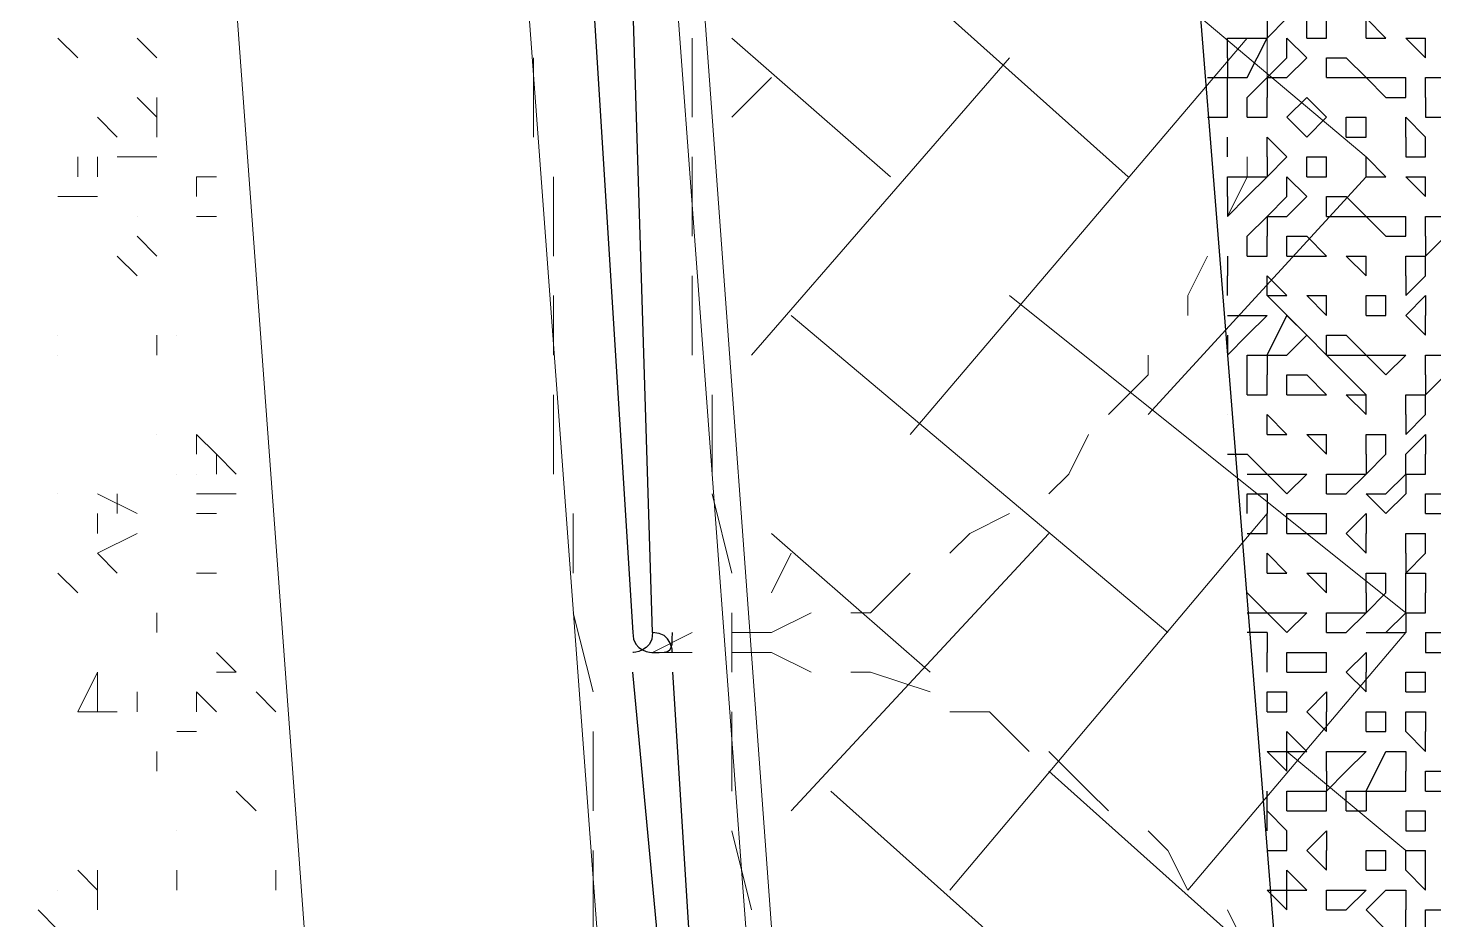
# Model space of a CAD drawing. Header units: millimetres. Extents: x 2928 to 3112, y 1220 to 1280.
# Drawn here: x 3001.7405 to 3001.9769, y 1263.8389 to 1263.9889 of the extents above; entities that cross this region are included whole.
import ezdxf

# ---------------------------------------------------------------- set-up
doc = ezdxf.new("R2010")
doc.units = ezdxf.units.MM

msp = doc.modelspace()

# ---------------------------------------------------------------- linework, layer by layer
at = {"color": 252, "linetype": 'Continuous', "lineweight": 5, "true_color": 0x989898}
msp.add_lwpolyline([(2999.44215, 1266.50398), (2999.75215, 1262.30392), (3000.85883, 1262.38726), (3001.96552, 1262.47059), (3001.65885, 1266.66398), (3000.54883, 1266.58398)], close=True, dxfattribs=at)
at = {"color": 7, "linetype": 'Continuous', "lineweight": 9, "true_color": 0x000007}
for points in [[(3000.54883, 1266.58065), (2999.44881, 1266.50065), (2999.75549, 1262.31059), (3000.85883, 1262.39392), (3001.96218, 1262.47392), (3001.65218, 1266.66065)], [(3000.55216, 1266.55398), (2999.47548, 1266.47398), (2999.77882, 1262.33726), (3000.8555, 1262.41726), (3001.93552, 1262.49726), (3001.62885, 1266.63398)], [(3000.5555, 1266.50732), (2999.52548, 1266.43065), (2999.82549, 1262.38726), (3000.85217, 1262.46392), (3001.88218, 1262.54059), (3001.58551, 1266.58065)]]:
    msp.add_lwpolyline(points, close=True, dxfattribs=at)
at = {"color": 9, "linetype": 'Continuous', "lineweight": 5, "true_color": 0xbababa}
for points in [[(3001.86218, 1264.02061), (3001.92552, 1263.96395), (3001.92552, 1263.96395)], [(3001.90218, 1264.02061), (3001.96552, 1263.96728), (3001.96552, 1263.96728)], [(3001.85885, 1263.98728), (3001.88552, 1263.96395), (3001.88552, 1263.96395)], [(3001.88885, 1263.92061), (3001.94552, 1263.98728), (3001.94552, 1263.98728)], [(3001.86218, 1263.93395), (3001.90552, 1263.98395), (3001.90552, 1263.98395)], [(3001.85885, 1263.97395), (3001.86552, 1263.98061), (3001.86552, 1263.98061)], [(3001.92885, 1263.92394), (3001.96552, 1263.96395), (3001.96552, 1263.96395)], [(3001.90552, 1263.94395), (3001.97218, 1263.89061), (3001.97218, 1263.89061)], [(3001.94885, 1263.94395), (3001.96552, 1263.92728), (3001.96552, 1263.92728)], [(3001.86885, 1263.94061), (3001.93218, 1263.88728), (3001.93218, 1263.88728)], [(3001.89552, 1263.84394), (3001.94885, 1263.90728), (3001.94885, 1263.90728)], [(3001.86552, 1263.90394), (3001.89218, 1263.88061), (3001.89218, 1263.88061)], [(3001.86885, 1263.85728), (3001.91218, 1263.90394), (3001.91218, 1263.90394)], [(3001.86552, 1263.89394), (3001.86885, 1263.90061), (3001.86885, 1263.90061)], [(3001.93552, 1263.84394), (3001.97218, 1263.88728), (3001.97218, 1263.88728)], [(3001.95218, 1263.86728), (3001.97218, 1263.85061), (3001.97218, 1263.85061)], [(3001.91218, 1263.86394), (3001.97552, 1263.80728), (3001.97552, 1263.80728)], [(3001.87552, 1263.86061), (3001.93885, 1263.80394), (3001.93885, 1263.80394)]]:
    msp.add_lwpolyline(points, dxfattribs=at)
at = {"color": 7, "linetype": 'Continuous', "lineweight": -2, "true_color": 0x000007}
for points in [[(3001.93552, 1264.01728), (3001.95552, 1263.76728), (3002.00552, 1263.76728), (3001.98885, 1264.02061)], [(3001.95885, 1263.98728), (3001.95885, 1263.98728)], [(3001.96552, 1263.98728), (3001.96552, 1263.98728)], [(3001.96885, 1263.98728), (3001.96885, 1263.98728)], [(3001.97218, 1263.98728), (3001.97218, 1263.98728)], [(3001.97552, 1263.98728), (3001.97552, 1263.98728)], [(3001.97552, 1263.98395), (3001.97552, 1263.98395)], [(3001.95218, 1263.98061), (3001.95218, 1263.98061)], [(3001.95885, 1263.98061), (3001.95885, 1263.98061)], [(3001.97218, 1263.98061), (3001.97218, 1263.98061)], [(3001.94885, 1263.97395), (3001.94885, 1263.97395)], [(3001.95218, 1263.97395), (3001.95218, 1263.97395)], [(3001.95885, 1263.97395), (3001.95885, 1263.97395)], [(3001.96552, 1263.97395), (3001.96552, 1263.97395)], [(3001.97218, 1263.97395), (3001.97218, 1263.97395)], [(3001.94218, 1263.97061), (3001.94218, 1263.97061)], [(3001.94218, 1263.97061), (3001.94218, 1263.97061)], [(3001.96552, 1263.97061), (3001.96552, 1263.97061)], [(3001.94218, 1263.96728), (3001.94218, 1263.96728)], [(3001.94218, 1263.96728), (3001.94218, 1263.96728)], [(3001.94885, 1263.96728), (3001.94885, 1263.96728)], [(3001.95218, 1263.96728), (3001.95218, 1263.96728)], [(3001.95885, 1263.96728), (3001.95885, 1263.96728)], [(3001.96552, 1263.96728), (3001.96552, 1263.96728)], [(3001.95885, 1263.96395), (3001.95885, 1263.96395)], [(3001.96552, 1263.96395), (3001.96552, 1263.96395)], [(3001.96885, 1263.96395), (3001.96885, 1263.96395)], [(3001.97218, 1263.96395), (3001.97218, 1263.96395)], [(3001.97552, 1263.96395), (3001.97552, 1263.96395)], [(3001.97552, 1263.96061), (3001.97552, 1263.96061)], [(3001.95218, 1263.95728), (3001.95218, 1263.95728)], [(3001.95885, 1263.95728), (3001.95885, 1263.95728)], [(3001.97218, 1263.95728), (3001.97218, 1263.95728)], [(3001.94885, 1263.95061), (3001.94885, 1263.95061)], [(3001.95885, 1263.95061), (3001.95885, 1263.95061)], [(3001.96218, 1263.95061), (3001.96218, 1263.95061)], [(3001.96552, 1263.95061), (3001.96552, 1263.95061)], [(3001.97218, 1263.95061), (3001.97218, 1263.95061)], [(3001.96552, 1263.94728), (3001.96552, 1263.94728)], [(3001.94885, 1263.94395), (3001.94885, 1263.94395)], [(3001.94885, 1263.94395), (3001.94885, 1263.94395)], [(3001.95218, 1263.94395), (3001.95218, 1263.94395)], [(3001.95552, 1263.94395), (3001.95552, 1263.94395)], [(3001.95885, 1263.94395), (3001.95885, 1263.94395)], [(3001.96552, 1263.94395), (3001.96552, 1263.94395)], [(3001.95218, 1263.94061), (3001.95218, 1263.94061)], [(3001.95885, 1263.94061), (3001.95885, 1263.94061)], [(3001.96552, 1263.94061), (3001.96552, 1263.94061)], [(3001.97218, 1263.94061), (3001.97218, 1263.94061)], [(3001.97552, 1263.94061), (3001.97552, 1263.94061)], [(3001.95218, 1263.93395), (3001.95218, 1263.93395)], [(3001.95885, 1263.93395), (3001.95885, 1263.93395)], [(3001.97218, 1263.93395), (3001.97218, 1263.93395)], [(3001.97218, 1263.93395), (3001.97218, 1263.93395)], [(3001.94885, 1263.92728), (3001.94885, 1263.92728)], [(3001.95885, 1263.92728), (3001.95885, 1263.92728)], [(3001.96218, 1263.92728), (3001.96218, 1263.92728)], [(3001.96552, 1263.92728), (3001.96552, 1263.92728)], [(3001.97218, 1263.92728), (3001.97218, 1263.92728)], [(3001.94218, 1263.92394), (3001.94218, 1263.92394)], [(3001.94218, 1263.92394), (3001.94218, 1263.92394)], [(3001.94885, 1263.92394), (3001.94885, 1263.92394)], [(3001.96552, 1263.92394), (3001.96552, 1263.92394)], [(3001.94885, 1263.92061), (3001.94885, 1263.92061)], [(3001.95218, 1263.92061), (3001.95218, 1263.92061)], [(3001.95552, 1263.92061), (3001.95552, 1263.92061)], [(3001.95885, 1263.92061), (3001.95885, 1263.92061)], [(3001.96552, 1263.92061), (3001.96552, 1263.92061)], [(3001.95885, 1263.91728), (3001.95885, 1263.91728)], [(3001.94552, 1263.91394), (3001.94552, 1263.91394)], [(3001.95218, 1263.91394), (3001.95218, 1263.91394)], [(3001.97552, 1263.91394), (3001.97552, 1263.91394)], [(3001.95218, 1263.91061), (3001.95218, 1263.91061)], [(3001.95885, 1263.91061), (3001.95885, 1263.91061)], [(3001.97218, 1263.91061), (3001.97218, 1263.91061)], [(3001.97552, 1263.90728), (3001.97552, 1263.90728)], [(3001.94885, 1263.90394), (3001.94885, 1263.90394)], [(3001.96218, 1263.90394), (3001.96218, 1263.90394)], [(3001.96552, 1263.90394), (3001.96552, 1263.90394)], [(3001.97218, 1263.90394), (3001.97218, 1263.90394)], [(3001.94885, 1263.90061), (3001.94885, 1263.90061)], [(3001.94885, 1263.89728), (3001.94885, 1263.89728)], [(3001.95218, 1263.89728), (3001.95218, 1263.89728)], [(3001.95552, 1263.89728), (3001.95552, 1263.89728)], [(3001.95885, 1263.89728), (3001.95885, 1263.89728)], [(3001.95885, 1263.89728), (3001.95885, 1263.89728)], [(3001.96552, 1263.89728), (3001.96552, 1263.89728)], [(3001.95218, 1263.89061), (3001.95218, 1263.89061)], [(3001.97552, 1263.89061), (3001.97552, 1263.89061)], [(3001.95218, 1263.88728), (3001.95218, 1263.88728)], [(3001.95885, 1263.88728), (3001.95885, 1263.88728)], [(3001.97218, 1263.88728), (3001.97218, 1263.88728)], [(3001.97552, 1263.88728), (3001.97552, 1263.88728)], [(3001.94885, 1263.88061), (3001.94885, 1263.88061)], [(3001.96218, 1263.88061), (3001.96218, 1263.88061)], [(3001.96552, 1263.88061), (3001.96552, 1263.88061)], [(3001.97218, 1263.88061), (3001.97218, 1263.88061)], [(3001.94885, 1263.87728), (3001.94885, 1263.87728)], [(3001.97218, 1263.87728), (3001.97218, 1263.87728)], [(3001.94885, 1263.87394), (3001.94885, 1263.87394)], [(3001.95552, 1263.87394), (3001.95552, 1263.87394)], [(3001.95885, 1263.87394), (3001.95885, 1263.87394)], [(3001.96552, 1263.87394), (3001.96552, 1263.87394)], [(3001.96552, 1263.87061), (3001.96552, 1263.87061)], [(3001.97552, 1263.86728), (3001.97552, 1263.86728)], [(3001.94885, 1263.86061), (3001.94885, 1263.86061)], [(3001.94885, 1263.86061), (3001.94885, 1263.86061)], [(3001.97552, 1263.86061), (3001.97552, 1263.86061)], [(3001.96552, 1263.85728), (3001.96552, 1263.85728)], [(3001.96552, 1263.85728), (3001.96552, 1263.85728)], [(3001.97218, 1263.85728), (3001.97218, 1263.85728)], [(3001.97218, 1263.85728), (3001.97218, 1263.85728)], [(3001.94885, 1263.85061), (3001.94885, 1263.85061)], [(3001.95552, 1263.85061), (3001.95552, 1263.85061)], [(3001.95885, 1263.85061), (3001.95885, 1263.85061)], [(3001.96552, 1263.85061), (3001.96552, 1263.85061)], [(3001.97552, 1263.85061), (3001.97552, 1263.85061)], [(3001.96552, 1263.84728), (3001.96552, 1263.84728)], [(3001.97552, 1263.84394), (3001.97552, 1263.84394)], [(3001.95885, 1263.84061), (3001.95885, 1263.84061)]]:
    msp.add_lwpolyline(points, close=True, dxfattribs=at)
for points in [[(3001.83552, 1263.99395), (3001.84218, 1263.88728), (3001.84218, 1263.88728)], [(3001.84552, 1263.88728), (3001.84218, 1263.99395), (3001.84218, 1263.99395)], [(3001.94885, 1263.99061), (3001.94885, 1263.98728), (3001.94885, 1263.98728)], [(3001.94885, 1263.98728), (3001.95218, 1263.99061), (3001.95218, 1263.99061)], [(3001.95552, 1263.98728), (3001.95552, 1263.99061), (3001.95552, 1263.99061)], [(3001.95885, 1263.98728), (3001.95885, 1263.99061), (3001.95885, 1263.99061)], [(3001.96552, 1263.99061), (3001.96885, 1263.98728), (3001.96885, 1263.98728)], [(3001.96552, 1263.98728), (3001.96552, 1263.99061), (3001.96552, 1263.99061)], [(3001.94218, 1263.98395), (3001.94218, 1263.98728), (3001.94218, 1263.98728)], [(3001.94218, 1263.98728), (3001.94552, 1263.98728), (3001.94552, 1263.98728)], [(3001.94552, 1263.98728), (3001.94885, 1263.98728), (3001.94885, 1263.98728)], [(3001.94552, 1263.98061), (3001.94885, 1263.98728), (3001.94885, 1263.98728)], [(3001.95218, 1263.98728), (3001.95552, 1263.98395), (3001.95552, 1263.98395)], [(3001.95218, 1263.98395), (3001.95218, 1263.98728), (3001.95218, 1263.98728)], [(3001.95552, 1263.98728), (3001.95885, 1263.98728), (3001.95885, 1263.98728)], [(3001.96552, 1263.98728), (3001.96885, 1263.98728), (3001.96885, 1263.98728)], [(3001.97218, 1263.98728), (3001.97552, 1263.98395), (3001.97552, 1263.98395)], [(3001.97218, 1263.98728), (3001.97552, 1263.98728), (3001.97552, 1263.98728)], [(3001.97552, 1263.98395), (3001.97552, 1263.98728), (3001.97552, 1263.98728)], [(3001.94218, 1263.98395), (3001.94218, 1263.98061), (3001.94218, 1263.98061)], [(3001.94885, 1263.98061), (3001.95218, 1263.98395), (3001.95218, 1263.98395)], [(3001.95218, 1263.98061), (3001.95552, 1263.98395), (3001.95552, 1263.98395)], [(3001.95885, 1263.98061), (3001.95885, 1263.98395), (3001.95885, 1263.98395)], [(3001.95885, 1263.98395), (3001.96218, 1263.98395), (3001.96218, 1263.98395)], [(3001.96218, 1263.98395), (3001.96552, 1263.98061), (3001.96552, 1263.98061)], [(3001.93885, 1263.98061), (3001.94218, 1263.98061), (3001.94218, 1263.98061)], [(3001.94218, 1263.97395), (3001.94218, 1263.98061), (3001.94218, 1263.98061)], [(3001.94218, 1263.98061), (3001.94552, 1263.98061), (3001.94552, 1263.98061)], [(3001.94552, 1263.97728), (3001.94885, 1263.98061), (3001.94885, 1263.98061)], [(3001.94885, 1263.98061), (3001.95218, 1263.98061), (3001.95218, 1263.98061)], [(3001.94885, 1263.98061), (3001.94885, 1263.97728), (3001.94885, 1263.97728)], [(3001.95885, 1263.98061), (3001.96218, 1263.98061), (3001.96218, 1263.98061)], [(3001.96218, 1263.98061), (3001.96552, 1263.98061), (3001.96552, 1263.98061)], [(3001.96552, 1263.98061), (3001.96885, 1263.97728), (3001.96885, 1263.97728)], [(3001.96552, 1263.98061), (3001.96885, 1263.98061), (3001.96885, 1263.98061)], [(3001.96885, 1263.98061), (3001.97218, 1263.98061), (3001.97218, 1263.98061)], [(3001.97218, 1263.97728), (3001.97218, 1263.98061), (3001.97218, 1263.98061)], [(3001.97552, 1263.97728), (3001.97552, 1263.98061), (3001.97552, 1263.98061)], [(3001.97552, 1263.98061), (3001.97885, 1263.98061), (3001.97885, 1263.98061)], [(3001.94552, 1263.97395), (3001.94552, 1263.97728), (3001.94552, 1263.97728)], [(3001.94885, 1263.97395), (3001.94885, 1263.97728), (3001.94885, 1263.97728)], [(3001.95218, 1263.97395), (3001.95552, 1263.97728), (3001.95552, 1263.97728)], [(3001.95552, 1263.97728), (3001.95885, 1263.97395), (3001.95885, 1263.97395)], [(3001.96885, 1263.97728), (3001.97218, 1263.97728), (3001.97218, 1263.97728)], [(3001.97552, 1263.97728), (3001.97552, 1263.97395), (3001.97552, 1263.97395)], [(3001.93885, 1263.97395), (3001.94218, 1263.97395), (3001.94218, 1263.97395)], [(3001.94552, 1263.97395), (3001.94885, 1263.97395), (3001.94885, 1263.97395)], [(3001.95218, 1263.97395), (3001.95552, 1263.97061), (3001.95552, 1263.97061)], [(3001.95552, 1263.97061), (3001.95885, 1263.97395), (3001.95885, 1263.97395)], [(3001.96218, 1263.97061), (3001.96218, 1263.97395), (3001.96218, 1263.97395)], [(3001.96218, 1263.97395), (3001.96552, 1263.97395), (3001.96552, 1263.97395)], [(3001.96552, 1263.97061), (3001.96552, 1263.97395), (3001.96552, 1263.97395)], [(3001.97218, 1263.97395), (3001.97552, 1263.97061), (3001.97552, 1263.97061)], [(3001.97218, 1263.97061), (3001.97218, 1263.97395), (3001.97218, 1263.97395)], [(3001.97552, 1263.97395), (3001.97885, 1263.97395), (3001.97885, 1263.97395)], [(3001.94218, 1263.96728), (3001.94218, 1263.97061), (3001.94218, 1263.97061)], [(3001.94885, 1263.97061), (3001.95218, 1263.96728), (3001.95218, 1263.96728)], [(3001.94885, 1263.96728), (3001.94885, 1263.97061), (3001.94885, 1263.97061)], [(3001.96218, 1263.97061), (3001.96552, 1263.97061), (3001.96552, 1263.97061)], [(3001.97218, 1263.97061), (3001.97218, 1263.96728), (3001.97218, 1263.96728)], [(3001.97552, 1263.96728), (3001.97552, 1263.97061), (3001.97552, 1263.97061)], [(3001.94885, 1263.96728), (3001.94885, 1263.96395), (3001.94885, 1263.96395)], [(3001.94885, 1263.96395), (3001.95218, 1263.96728), (3001.95218, 1263.96728)], [(3001.95552, 1263.96395), (3001.95552, 1263.96728), (3001.95552, 1263.96728)], [(3001.95552, 1263.96728), (3001.95885, 1263.96728), (3001.95885, 1263.96728)], [(3001.95885, 1263.96395), (3001.95885, 1263.96728), (3001.95885, 1263.96728)], [(3001.96552, 1263.96728), (3001.96885, 1263.96395), (3001.96885, 1263.96395)], [(3001.96552, 1263.96395), (3001.96552, 1263.96728), (3001.96552, 1263.96728)], [(3001.97218, 1263.96728), (3001.97552, 1263.96728), (3001.97552, 1263.96728)], [(3001.94218, 1263.96061), (3001.94218, 1263.96395), (3001.94218, 1263.96395)], [(3001.94218, 1263.96395), (3001.94552, 1263.96395), (3001.94552, 1263.96395)], [(3001.94552, 1263.96395), (3001.94885, 1263.96395), (3001.94885, 1263.96395)], [(3001.94552, 1263.96061), (3001.94885, 1263.96395), (3001.94885, 1263.96395)], [(3001.95218, 1263.96395), (3001.95552, 1263.96061), (3001.95552, 1263.96061)], [(3001.95218, 1263.96061), (3001.95218, 1263.96395), (3001.95218, 1263.96395)], [(3001.95552, 1263.96395), (3001.95885, 1263.96395), (3001.95885, 1263.96395)], [(3001.96552, 1263.96395), (3001.96885, 1263.96395), (3001.96885, 1263.96395)], [(3001.97218, 1263.96395), (3001.97552, 1263.96061), (3001.97552, 1263.96061)], [(3001.97218, 1263.96395), (3001.97552, 1263.96395), (3001.97552, 1263.96395)], [(3001.97552, 1263.96061), (3001.97552, 1263.96395), (3001.97552, 1263.96395)], [(3001.94218, 1263.96061), (3001.94218, 1263.95728), (3001.94218, 1263.95728)], [(3001.94218, 1263.95728), (3001.94552, 1263.96061), (3001.94552, 1263.96061)], [(3001.94885, 1263.95728), (3001.95218, 1263.96061), (3001.95218, 1263.96061)], [(3001.95218, 1263.95728), (3001.95552, 1263.96061), (3001.95552, 1263.96061)], [(3001.95885, 1263.95728), (3001.95885, 1263.96061), (3001.95885, 1263.96061)], [(3001.95885, 1263.96061), (3001.96218, 1263.96061), (3001.96218, 1263.96061)], [(3001.96218, 1263.96061), (3001.96552, 1263.95728), (3001.96552, 1263.95728)], [(3001.94552, 1263.95395), (3001.94885, 1263.95728), (3001.94885, 1263.95728)], [(3001.94885, 1263.95728), (3001.95218, 1263.95728), (3001.95218, 1263.95728)], [(3001.94885, 1263.95728), (3001.94885, 1263.95395), (3001.94885, 1263.95395)], [(3001.95885, 1263.95728), (3001.96218, 1263.95728), (3001.96218, 1263.95728)], [(3001.96218, 1263.95728), (3001.96552, 1263.95728), (3001.96552, 1263.95728)], [(3001.96552, 1263.95728), (3001.96885, 1263.95395), (3001.96885, 1263.95395)], [(3001.96552, 1263.95728), (3001.96885, 1263.95728), (3001.96885, 1263.95728)], [(3001.96885, 1263.95728), (3001.97218, 1263.95728), (3001.97218, 1263.95728)], [(3001.97218, 1263.95395), (3001.97218, 1263.95728), (3001.97218, 1263.95728)], [(3001.97552, 1263.95395), (3001.97552, 1263.95728), (3001.97552, 1263.95728)], [(3001.97552, 1263.95728), (3001.97885, 1263.95728), (3001.97885, 1263.95728)], [(3001.94552, 1263.95061), (3001.94552, 1263.95395), (3001.94552, 1263.95395)], [(3001.94885, 1263.95061), (3001.94885, 1263.95395), (3001.94885, 1263.95395)], [(3001.95218, 1263.95061), (3001.95218, 1263.95395), (3001.95218, 1263.95395)], [(3001.95218, 1263.95395), (3001.95552, 1263.95395), (3001.95552, 1263.95395)], [(3001.95552, 1263.95395), (3001.95885, 1263.95061), (3001.95885, 1263.95061)], [(3001.96885, 1263.95395), (3001.97218, 1263.95395), (3001.97218, 1263.95395)], [(3001.97552, 1263.95395), (3001.97552, 1263.95061), (3001.97552, 1263.95061)], [(3001.97552, 1263.95061), (3001.97885, 1263.95395), (3001.97885, 1263.95395)], [(3001.94218, 1263.95061), (3001.94218, 1263.94728), (3001.94218, 1263.94728)], [(3001.94552, 1263.95061), (3001.94885, 1263.95061), (3001.94885, 1263.95061)], [(3001.95218, 1263.95061), (3001.95552, 1263.95061), (3001.95552, 1263.95061)], [(3001.95552, 1263.95061), (3001.95885, 1263.95061), (3001.95885, 1263.95061)], [(3001.96218, 1263.95061), (3001.96552, 1263.94728), (3001.96552, 1263.94728)], [(3001.96218, 1263.95061), (3001.96552, 1263.95061), (3001.96552, 1263.95061)], [(3001.96552, 1263.94728), (3001.96552, 1263.95061), (3001.96552, 1263.95061)], [(3001.97218, 1263.95061), (3001.97552, 1263.95061), (3001.97552, 1263.95061)], [(3001.97218, 1263.94728), (3001.97218, 1263.95061), (3001.97218, 1263.95061)], [(3001.97552, 1263.94728), (3001.97552, 1263.95061), (3001.97552, 1263.95061)], [(3001.94218, 1263.94395), (3001.94218, 1263.94728), (3001.94218, 1263.94728)], [(3001.94218, 1263.94395), (3001.94218, 1263.94728), (3001.94218, 1263.94728)], [(3001.94885, 1263.94728), (3001.95218, 1263.94395), (3001.95218, 1263.94395)], [(3001.94885, 1263.94395), (3001.94885, 1263.94728), (3001.94885, 1263.94728)], [(3001.97218, 1263.94728), (3001.97218, 1263.94395), (3001.97218, 1263.94395)], [(3001.97218, 1263.94395), (3001.97552, 1263.94728), (3001.97552, 1263.94728)], [(3001.94885, 1263.94395), (3001.95218, 1263.94395), (3001.95218, 1263.94395)], [(3001.95552, 1263.94395), (3001.95885, 1263.94061), (3001.95885, 1263.94061)], [(3001.95552, 1263.94395), (3001.95885, 1263.94395), (3001.95885, 1263.94395)], [(3001.95885, 1263.94061), (3001.95885, 1263.94395), (3001.95885, 1263.94395)], [(3001.96552, 1263.94395), (3001.96885, 1263.94395), (3001.96885, 1263.94395)], [(3001.96552, 1263.94061), (3001.96552, 1263.94395), (3001.96552, 1263.94395)], [(3001.96885, 1263.94061), (3001.96885, 1263.94395), (3001.96885, 1263.94395)], [(3001.97218, 1263.94061), (3001.97552, 1263.94395), (3001.97552, 1263.94395)], [(3001.97552, 1263.94395), (3001.97552, 1263.94061), (3001.97552, 1263.94061)], [(3001.94218, 1263.94061), (3001.94552, 1263.94061), (3001.94552, 1263.94061)], [(3001.94552, 1263.94061), (3001.94885, 1263.94061), (3001.94885, 1263.94061)], [(3001.94552, 1263.93728), (3001.94885, 1263.94061), (3001.94885, 1263.94061)], [(3001.94885, 1263.93395), (3001.95218, 1263.94061), (3001.95218, 1263.94061)], [(3001.95218, 1263.94061), (3001.95552, 1263.93728), (3001.95552, 1263.93728)], [(3001.96552, 1263.94061), (3001.96885, 1263.94061), (3001.96885, 1263.94061)], [(3001.97218, 1263.94061), (3001.97552, 1263.93728), (3001.97552, 1263.93728)], [(3001.97552, 1263.93728), (3001.97552, 1263.94061), (3001.97552, 1263.94061)], [(3001.94218, 1263.93728), (3001.94218, 1263.93395), (3001.94218, 1263.93395)], [(3001.94218, 1263.93395), (3001.94552, 1263.93728), (3001.94552, 1263.93728)], [(3001.95218, 1263.93395), (3001.95552, 1263.93728), (3001.95552, 1263.93728)], [(3001.95885, 1263.93395), (3001.95885, 1263.93728), (3001.95885, 1263.93728)], [(3001.95885, 1263.93728), (3001.96218, 1263.93728), (3001.96218, 1263.93728)], [(3001.96218, 1263.93728), (3001.96552, 1263.93395), (3001.96552, 1263.93395)], [(3001.94552, 1263.92728), (3001.94552, 1263.93395), (3001.94552, 1263.93395)], [(3001.94552, 1263.93395), (3001.94885, 1263.93395), (3001.94885, 1263.93395)], [(3001.94885, 1263.93395), (3001.95218, 1263.93395), (3001.95218, 1263.93395)], [(3001.94885, 1263.93395), (3001.94885, 1263.93061), (3001.94885, 1263.93061)], [(3001.95885, 1263.93395), (3001.96218, 1263.93395), (3001.96218, 1263.93395)], [(3001.96218, 1263.93395), (3001.96552, 1263.93395), (3001.96552, 1263.93395)], [(3001.96552, 1263.93395), (3001.96885, 1263.93061), (3001.96885, 1263.93061)], [(3001.96552, 1263.93395), (3001.96885, 1263.93395), (3001.96885, 1263.93395)], [(3001.96885, 1263.93395), (3001.97218, 1263.93395), (3001.97218, 1263.93395)], [(3001.96885, 1263.93061), (3001.97218, 1263.93395), (3001.97218, 1263.93395)], [(3001.97552, 1263.93061), (3001.97552, 1263.93395), (3001.97552, 1263.93395)], [(3001.97552, 1263.93395), (3001.97885, 1263.93395), (3001.97885, 1263.93395)], [(3001.94885, 1263.92728), (3001.94885, 1263.93061), (3001.94885, 1263.93061)], [(3001.95218, 1263.92728), (3001.95218, 1263.93061), (3001.95218, 1263.93061)], [(3001.95218, 1263.93061), (3001.95552, 1263.93061), (3001.95552, 1263.93061)], [(3001.95552, 1263.93061), (3001.95885, 1263.92728), (3001.95885, 1263.92728)], [(3001.97552, 1263.93061), (3001.97552, 1263.92728), (3001.97552, 1263.92728)], [(3001.97552, 1263.92728), (3001.97885, 1263.93061), (3001.97885, 1263.93061)], [(3001.94552, 1263.92728), (3001.94885, 1263.92728), (3001.94885, 1263.92728)], [(3001.95218, 1263.92728), (3001.95552, 1263.92728), (3001.95552, 1263.92728)], [(3001.95552, 1263.92728), (3001.95885, 1263.92728), (3001.95885, 1263.92728)], [(3001.96218, 1263.92728), (3001.96552, 1263.92394), (3001.96552, 1263.92394)], [(3001.96218, 1263.92728), (3001.96552, 1263.92728), (3001.96552, 1263.92728)], [(3001.96552, 1263.92394), (3001.96552, 1263.92728), (3001.96552, 1263.92728)], [(3001.97218, 1263.92728), (3001.97552, 1263.92728), (3001.97552, 1263.92728)], [(3001.97218, 1263.92394), (3001.97218, 1263.92728), (3001.97218, 1263.92728)], [(3001.97552, 1263.92394), (3001.97552, 1263.92728), (3001.97552, 1263.92728)], [(3001.94885, 1263.92394), (3001.95218, 1263.92061), (3001.95218, 1263.92061)], [(3001.94885, 1263.92061), (3001.94885, 1263.92394), (3001.94885, 1263.92394)], [(3001.97218, 1263.92394), (3001.97218, 1263.92061), (3001.97218, 1263.92061)], [(3001.97218, 1263.92061), (3001.97552, 1263.92394), (3001.97552, 1263.92394)], [(3001.94885, 1263.92061), (3001.95218, 1263.92061), (3001.95218, 1263.92061)], [(3001.95552, 1263.92061), (3001.95885, 1263.91728), (3001.95885, 1263.91728)], [(3001.95552, 1263.92061), (3001.95885, 1263.92061), (3001.95885, 1263.92061)], [(3001.95885, 1263.91728), (3001.95885, 1263.92061), (3001.95885, 1263.92061)], [(3001.96552, 1263.92061), (3001.96885, 1263.92061), (3001.96885, 1263.92061)], [(3001.96552, 1263.91728), (3001.96552, 1263.92061), (3001.96552, 1263.92061)], [(3001.96885, 1263.91728), (3001.96885, 1263.92061), (3001.96885, 1263.92061)], [(3001.97218, 1263.91728), (3001.97552, 1263.92061), (3001.97552, 1263.92061)], [(3001.97552, 1263.92061), (3001.97552, 1263.91728), (3001.97552, 1263.91728)], [(3001.94218, 1263.91728), (3001.94552, 1263.91728), (3001.94552, 1263.91728)], [(3001.94552, 1263.91728), (3001.94885, 1263.91394), (3001.94885, 1263.91394)], [(3001.96552, 1263.91728), (3001.96552, 1263.91394), (3001.96552, 1263.91394)], [(3001.96552, 1263.91394), (3001.96885, 1263.91728), (3001.96885, 1263.91728)], [(3001.97218, 1263.91394), (3001.97218, 1263.91728), (3001.97218, 1263.91728)], [(3001.97552, 1263.91394), (3001.97552, 1263.91728), (3001.97552, 1263.91728)], [(3001.94552, 1263.91394), (3001.94885, 1263.91394), (3001.94885, 1263.91394)], [(3001.94885, 1263.91394), (3001.95218, 1263.91061), (3001.95218, 1263.91061)], [(3001.94885, 1263.91394), (3001.95218, 1263.91394), (3001.95218, 1263.91394)], [(3001.95218, 1263.91394), (3001.95552, 1263.91394), (3001.95552, 1263.91394)], [(3001.95218, 1263.91061), (3001.95552, 1263.91394), (3001.95552, 1263.91394)], [(3001.95885, 1263.91061), (3001.95885, 1263.91394), (3001.95885, 1263.91394)], [(3001.95885, 1263.91394), (3001.96218, 1263.91394), (3001.96218, 1263.91394)], [(3001.96218, 1263.91394), (3001.96552, 1263.91394), (3001.96552, 1263.91394)], [(3001.96218, 1263.91061), (3001.96552, 1263.91394), (3001.96552, 1263.91394)], [(3001.96885, 1263.91061), (3001.97218, 1263.91394), (3001.97218, 1263.91394)], [(3001.97218, 1263.91394), (3001.97552, 1263.91394), (3001.97552, 1263.91394)], [(3001.97218, 1263.91394), (3001.97218, 1263.91061), (3001.97218, 1263.91061)], [(3001.94552, 1263.90728), (3001.94552, 1263.91061), (3001.94552, 1263.91061)], [(3001.94552, 1263.91061), (3001.94885, 1263.91061), (3001.94885, 1263.91061)], [(3001.94885, 1263.91061), (3001.94885, 1263.90728), (3001.94885, 1263.90728)], [(3001.95885, 1263.91061), (3001.96218, 1263.91061), (3001.96218, 1263.91061)], [(3001.96552, 1263.91061), (3001.96885, 1263.90728), (3001.96885, 1263.90728)], [(3001.96552, 1263.91061), (3001.96885, 1263.91061), (3001.96885, 1263.91061)], [(3001.96885, 1263.90728), (3001.97218, 1263.91061), (3001.97218, 1263.91061)], [(3001.97552, 1263.90728), (3001.97552, 1263.91061), (3001.97552, 1263.91061)], [(3001.97552, 1263.91061), (3001.97885, 1263.91061), (3001.97885, 1263.91061)], [(3001.94885, 1263.90394), (3001.94885, 1263.90728), (3001.94885, 1263.90728)], [(3001.95218, 1263.90394), (3001.95218, 1263.90728), (3001.95218, 1263.90728)], [(3001.95218, 1263.90728), (3001.95552, 1263.90728), (3001.95552, 1263.90728)], [(3001.95552, 1263.90728), (3001.95885, 1263.90728), (3001.95885, 1263.90728)], [(3001.95885, 1263.90394), (3001.95885, 1263.90728), (3001.95885, 1263.90728)], [(3001.96218, 1263.90394), (3001.96552, 1263.90728), (3001.96552, 1263.90728)], [(3001.96552, 1263.90728), (3001.96552, 1263.90394), (3001.96552, 1263.90394)], [(3001.97552, 1263.90728), (3001.97885, 1263.90728), (3001.97885, 1263.90728)], [(3001.94552, 1263.90394), (3001.94885, 1263.90394), (3001.94885, 1263.90394)], [(3001.95218, 1263.90394), (3001.95552, 1263.90394), (3001.95552, 1263.90394)], [(3001.95552, 1263.90394), (3001.95885, 1263.90394), (3001.95885, 1263.90394)], [(3001.96218, 1263.90394), (3001.96552, 1263.90061), (3001.96552, 1263.90061)], [(3001.96552, 1263.90061), (3001.96552, 1263.90394), (3001.96552, 1263.90394)], [(3001.97218, 1263.90394), (3001.97552, 1263.90394), (3001.97552, 1263.90394)], [(3001.97218, 1263.90061), (3001.97218, 1263.90394), (3001.97218, 1263.90394)], [(3001.97552, 1263.90061), (3001.97552, 1263.90394), (3001.97552, 1263.90394)], [(3001.94885, 1263.90061), (3001.95218, 1263.89728), (3001.95218, 1263.89728)], [(3001.94885, 1263.89728), (3001.94885, 1263.90061), (3001.94885, 1263.90061)], [(3001.97218, 1263.90061), (3001.97218, 1263.89728), (3001.97218, 1263.89728)], [(3001.97218, 1263.89728), (3001.97552, 1263.90061), (3001.97552, 1263.90061)], [(3001.94885, 1263.89728), (3001.95218, 1263.89728), (3001.95218, 1263.89728)], [(3001.95552, 1263.89728), (3001.95885, 1263.89394), (3001.95885, 1263.89394)], [(3001.95552, 1263.89728), (3001.95885, 1263.89728), (3001.95885, 1263.89728)], [(3001.95885, 1263.89394), (3001.95885, 1263.89728), (3001.95885, 1263.89728)], [(3001.96552, 1263.89728), (3001.96885, 1263.89728), (3001.96885, 1263.89728)], [(3001.96552, 1263.89394), (3001.96552, 1263.89728), (3001.96552, 1263.89728)], [(3001.96885, 1263.89394), (3001.96885, 1263.89728), (3001.96885, 1263.89728)], [(3001.97218, 1263.89061), (3001.97218, 1263.89728), (3001.97218, 1263.89728)], [(3001.97218, 1263.89728), (3001.97552, 1263.89728), (3001.97552, 1263.89728)], [(3001.97552, 1263.89728), (3001.97552, 1263.89394), (3001.97552, 1263.89394)], [(3001.94552, 1263.89394), (3001.94885, 1263.89061), (3001.94885, 1263.89061)], [(3001.96552, 1263.89394), (3001.96552, 1263.89061), (3001.96552, 1263.89061)], [(3001.96552, 1263.89061), (3001.96885, 1263.89394), (3001.96885, 1263.89394)], [(3001.97552, 1263.89061), (3001.97552, 1263.89394), (3001.97552, 1263.89394)], [(3001.94552, 1263.89061), (3001.94885, 1263.89061), (3001.94885, 1263.89061)], [(3001.94885, 1263.89061), (3001.95218, 1263.88728), (3001.95218, 1263.88728)], [(3001.94885, 1263.89061), (3001.95218, 1263.89061), (3001.95218, 1263.89061)], [(3001.95218, 1263.89061), (3001.95552, 1263.89061), (3001.95552, 1263.89061)], [(3001.95218, 1263.88728), (3001.95552, 1263.89061), (3001.95552, 1263.89061)], [(3001.95885, 1263.88728), (3001.95885, 1263.89061), (3001.95885, 1263.89061)], [(3001.95885, 1263.89061), (3001.96218, 1263.89061), (3001.96218, 1263.89061)], [(3001.96218, 1263.89061), (3001.96552, 1263.89061), (3001.96552, 1263.89061)], [(3001.96218, 1263.88728), (3001.96552, 1263.89061), (3001.96552, 1263.89061)], [(3001.96885, 1263.88728), (3001.97218, 1263.89061), (3001.97218, 1263.89061)], [(3001.97218, 1263.89061), (3001.97552, 1263.89061), (3001.97552, 1263.89061)], [(3001.97218, 1263.89061), (3001.97218, 1263.88728), (3001.97218, 1263.88728)], [(3001.94885, 1263.88728), (3001.94552, 1263.88728), (3001.94552, 1263.88728)], [(3001.94885, 1263.88728), (3001.94885, 1263.88394), (3001.94885, 1263.88394)], [(3001.95885, 1263.88728), (3001.96218, 1263.88728), (3001.96218, 1263.88728)], [(3001.96552, 1263.88728), (3001.96885, 1263.88728), (3001.96885, 1263.88728)], [(3001.96552, 1263.88728), (3001.96885, 1263.88728), (3001.96885, 1263.88728)], [(3001.96885, 1263.88728), (3001.97218, 1263.88728), (3001.97218, 1263.88728)], [(3001.97552, 1263.88728), (3001.97552, 1263.88394), (3001.97552, 1263.88394)], [(3001.97552, 1263.88728), (3001.97885, 1263.88728), (3001.97885, 1263.88728)], [(3001.94885, 1263.88061), (3001.94885, 1263.88394), (3001.94885, 1263.88394)], [(3001.95218, 1263.88061), (3001.95218, 1263.88394), (3001.95218, 1263.88394)], [(3001.95218, 1263.88394), (3001.95552, 1263.88394), (3001.95552, 1263.88394)], [(3001.95552, 1263.88394), (3001.95885, 1263.88394), (3001.95885, 1263.88394)], [(3001.95885, 1263.88061), (3001.95885, 1263.88394), (3001.95885, 1263.88394)], [(3001.96218, 1263.88061), (3001.96552, 1263.88394), (3001.96552, 1263.88394)], [(3001.96552, 1263.88394), (3001.96552, 1263.88061), (3001.96552, 1263.88061)], [(3001.97552, 1263.88394), (3001.97885, 1263.88394), (3001.97885, 1263.88394)], [(3001.85218, 1263.77394), (3001.84218, 1263.88061), (3001.84218, 1263.88061)], [(3001.84885, 1263.88061), (3001.85552, 1263.77394), (3001.85552, 1263.77394)], [(3001.95218, 1263.88061), (3001.95552, 1263.88061), (3001.95552, 1263.88061)], [(3001.95552, 1263.88061), (3001.95885, 1263.88061), (3001.95885, 1263.88061)], [(3001.96218, 1263.88061), (3001.96552, 1263.87728), (3001.96552, 1263.87728)], [(3001.96552, 1263.87728), (3001.96552, 1263.88061), (3001.96552, 1263.88061)], [(3001.97218, 1263.88061), (3001.97552, 1263.88061), (3001.97552, 1263.88061)], [(3001.97218, 1263.87728), (3001.97218, 1263.88061), (3001.97218, 1263.88061)], [(3001.97552, 1263.87728), (3001.97552, 1263.88061), (3001.97552, 1263.88061)], [(3001.94885, 1263.87728), (3001.95218, 1263.87728), (3001.95218, 1263.87728)], [(3001.94885, 1263.87394), (3001.94885, 1263.87728), (3001.94885, 1263.87728)], [(3001.95218, 1263.87394), (3001.95218, 1263.87728), (3001.95218, 1263.87728)], [(3001.95552, 1263.87394), (3001.95885, 1263.87728), (3001.95885, 1263.87728)], [(3001.95885, 1263.87728), (3001.95885, 1263.87394), (3001.95885, 1263.87394)], [(3001.97218, 1263.87728), (3001.97552, 1263.87728), (3001.97552, 1263.87728)], [(3001.94885, 1263.87394), (3001.95218, 1263.87394), (3001.95218, 1263.87394)], [(3001.95552, 1263.87394), (3001.95885, 1263.87061), (3001.95885, 1263.87061)], [(3001.95885, 1263.87061), (3001.95885, 1263.87394), (3001.95885, 1263.87394)], [(3001.96552, 1263.87394), (3001.96885, 1263.87394), (3001.96885, 1263.87394)], [(3001.96552, 1263.87061), (3001.96552, 1263.87394), (3001.96552, 1263.87394)], [(3001.96885, 1263.87061), (3001.96885, 1263.87394), (3001.96885, 1263.87394)], [(3001.97218, 1263.87061), (3001.97218, 1263.87394), (3001.97218, 1263.87394)], [(3001.97218, 1263.87394), (3001.97552, 1263.87394), (3001.97552, 1263.87394)], [(3001.97552, 1263.87394), (3001.97552, 1263.87061), (3001.97552, 1263.87061)], [(3001.95218, 1263.87061), (3001.95552, 1263.86728), (3001.95552, 1263.86728)], [(3001.95218, 1263.86728), (3001.95218, 1263.87061), (3001.95218, 1263.87061)], [(3001.96552, 1263.87061), (3001.96885, 1263.87061), (3001.96885, 1263.87061)], [(3001.97218, 1263.87061), (3001.97552, 1263.86728), (3001.97552, 1263.86728)], [(3001.97552, 1263.86728), (3001.97552, 1263.87061), (3001.97552, 1263.87061)], [(3001.94885, 1263.86728), (3001.95218, 1263.86394), (3001.95218, 1263.86394)], [(3001.94885, 1263.86728), (3001.95218, 1263.86728), (3001.95218, 1263.86728)], [(3001.95218, 1263.86728), (3001.95552, 1263.86728), (3001.95552, 1263.86728)], [(3001.95218, 1263.86394), (3001.95218, 1263.86728), (3001.95218, 1263.86728)], [(3001.95885, 1263.86394), (3001.95885, 1263.86728), (3001.95885, 1263.86728)], [(3001.95885, 1263.86728), (3001.96218, 1263.86728), (3001.96218, 1263.86728)], [(3001.96218, 1263.86728), (3001.96552, 1263.86728), (3001.96552, 1263.86728)], [(3001.96218, 1263.86394), (3001.96552, 1263.86728), (3001.96552, 1263.86728)], [(3001.96552, 1263.86061), (3001.96885, 1263.86728), (3001.96885, 1263.86728)], [(3001.96885, 1263.86728), (3001.97218, 1263.86728), (3001.97218, 1263.86728)], [(3001.97218, 1263.86728), (3001.97218, 1263.86394), (3001.97218, 1263.86394)], [(3001.95885, 1263.86394), (3001.95885, 1263.86061), (3001.95885, 1263.86061)], [(3001.95885, 1263.86061), (3001.96218, 1263.86394), (3001.96218, 1263.86394)], [(3001.97218, 1263.86061), (3001.97218, 1263.86394), (3001.97218, 1263.86394)], [(3001.97552, 1263.86061), (3001.97552, 1263.86394), (3001.97552, 1263.86394)], [(3001.97552, 1263.86394), (3001.97885, 1263.86394), (3001.97885, 1263.86394)], [(3001.94885, 1263.85728), (3001.94885, 1263.86061), (3001.94885, 1263.86061)], [(3001.95218, 1263.85728), (3001.95218, 1263.86061), (3001.95218, 1263.86061)], [(3001.95218, 1263.86061), (3001.95552, 1263.86061), (3001.95552, 1263.86061)], [(3001.95552, 1263.86061), (3001.95885, 1263.86061), (3001.95885, 1263.86061)], [(3001.95885, 1263.85728), (3001.95885, 1263.86061), (3001.95885, 1263.86061)], [(3001.96218, 1263.85728), (3001.96218, 1263.86061), (3001.96218, 1263.86061)], [(3001.96218, 1263.86061), (3001.96552, 1263.86061), (3001.96552, 1263.86061)], [(3001.96552, 1263.86061), (3001.96885, 1263.86061), (3001.96885, 1263.86061)], [(3001.96552, 1263.86061), (3001.96552, 1263.85728), (3001.96552, 1263.85728)], [(3001.96885, 1263.86061), (3001.97218, 1263.86061), (3001.97218, 1263.86061)], [(3001.97552, 1263.86061), (3001.97885, 1263.86061), (3001.97885, 1263.86061)], [(3001.94885, 1263.85728), (3001.95218, 1263.85394), (3001.95218, 1263.85394)], [(3001.94885, 1263.85394), (3001.94885, 1263.85728), (3001.94885, 1263.85728)], [(3001.95218, 1263.85728), (3001.95552, 1263.85728), (3001.95552, 1263.85728)], [(3001.95552, 1263.85728), (3001.95885, 1263.85728), (3001.95885, 1263.85728)], [(3001.96218, 1263.85728), (3001.96552, 1263.85728), (3001.96552, 1263.85728)], [(3001.97218, 1263.85728), (3001.97552, 1263.85728), (3001.97552, 1263.85728)], [(3001.97218, 1263.85728), (3001.97218, 1263.85394), (3001.97218, 1263.85394)], [(3001.97552, 1263.85394), (3001.97552, 1263.85728), (3001.97552, 1263.85728)], [(3001.95218, 1263.85061), (3001.95218, 1263.85394), (3001.95218, 1263.85394)], [(3001.95552, 1263.85061), (3001.95885, 1263.85394), (3001.95885, 1263.85394)], [(3001.95885, 1263.85394), (3001.95885, 1263.85061), (3001.95885, 1263.85061)], [(3001.97218, 1263.85394), (3001.97552, 1263.85394), (3001.97552, 1263.85394)], [(3001.94885, 1263.85061), (3001.95218, 1263.85061), (3001.95218, 1263.85061)], [(3001.95552, 1263.85061), (3001.95885, 1263.84728), (3001.95885, 1263.84728)], [(3001.95885, 1263.84728), (3001.95885, 1263.85061), (3001.95885, 1263.85061)], [(3001.96552, 1263.85061), (3001.96885, 1263.85061), (3001.96885, 1263.85061)], [(3001.96552, 1263.84728), (3001.96552, 1263.85061), (3001.96552, 1263.85061)], [(3001.96885, 1263.84728), (3001.96885, 1263.85061), (3001.96885, 1263.85061)], [(3001.97218, 1263.84728), (3001.97218, 1263.85061), (3001.97218, 1263.85061)], [(3001.97218, 1263.85061), (3001.97552, 1263.85061), (3001.97552, 1263.85061)], [(3001.97552, 1263.84394), (3001.97552, 1263.85061), (3001.97552, 1263.85061)], [(3001.95218, 1263.84728), (3001.95552, 1263.84394), (3001.95552, 1263.84394)], [(3001.95218, 1263.84394), (3001.95218, 1263.84728), (3001.95218, 1263.84728)], [(3001.96552, 1263.84728), (3001.96885, 1263.84728), (3001.96885, 1263.84728)], [(3001.97218, 1263.84728), (3001.97552, 1263.84394), (3001.97552, 1263.84394)], [(3001.94885, 1263.84394), (3001.95218, 1263.84061), (3001.95218, 1263.84061)], [(3001.94885, 1263.84394), (3001.95218, 1263.84394), (3001.95218, 1263.84394)], [(3001.95218, 1263.84394), (3001.95552, 1263.84394), (3001.95552, 1263.84394)], [(3001.95218, 1263.84061), (3001.95218, 1263.84394), (3001.95218, 1263.84394)], [(3001.95885, 1263.84061), (3001.95885, 1263.84394), (3001.95885, 1263.84394)], [(3001.95885, 1263.84394), (3001.96218, 1263.84394), (3001.96218, 1263.84394)], [(3001.96218, 1263.84394), (3001.96552, 1263.84394), (3001.96552, 1263.84394)], [(3001.96218, 1263.84061), (3001.96552, 1263.84394), (3001.96552, 1263.84394)], [(3001.96552, 1263.84061), (3001.96885, 1263.84394), (3001.96885, 1263.84394)], [(3001.96885, 1263.84394), (3001.97218, 1263.84394), (3001.97218, 1263.84394)], [(3001.97218, 1263.84394), (3001.97218, 1263.84061), (3001.97218, 1263.84061)], [(3001.95885, 1263.84061), (3001.96218, 1263.84061), (3001.96218, 1263.84061)], [(3001.96552, 1263.84061), (3001.96885, 1263.83728), (3001.96885, 1263.83728)], [(3001.97218, 1263.83728), (3001.97218, 1263.84061), (3001.97218, 1263.84061)], [(3001.97552, 1263.83728), (3001.97552, 1263.84061), (3001.97552, 1263.84061)], [(3001.97552, 1263.84061), (3001.97885, 1263.84061), (3001.97885, 1263.84061)]]:
    msp.add_lwpolyline(points, dxfattribs=at)
at = {"color": 92, "linetype": 'Continuous', "lineweight": 5, "true_color": 0x00b800}
for points in [[(3001.74885, 1263.98395), (3001.74551, 1263.98728), (3001.74551, 1263.98728)], [(3001.76218, 1263.98395), (3001.75885, 1263.98728), (3001.75885, 1263.98728)], [(3001.75885, 1263.97728), (3001.76218, 1263.97395), (3001.76218, 1263.97395)], [(3001.76218, 1263.97728), (3001.76218, 1263.97061), (3001.76218, 1263.97061)], [(3001.75551, 1263.97061), (3001.75218, 1263.97395), (3001.75218, 1263.97395)], [(3001.74885, 1263.96728), (3001.74885, 1263.96395), (3001.74885, 1263.96395)], [(3001.75218, 1263.96728), (3001.75218, 1263.96395), (3001.75218, 1263.96395)], [(3001.75551, 1263.96728), (3001.76218, 1263.96728), (3001.76218, 1263.96728)], [(3001.76885, 1263.96395), (3001.77218, 1263.96395), (3001.77218, 1263.96395)], [(3001.76885, 1263.96395), (3001.76885, 1263.96061), (3001.76885, 1263.96061)], [(3001.74551, 1263.96061), (3001.75218, 1263.96061), (3001.75218, 1263.96061)], [(3001.76885, 1263.95728), (3001.77218, 1263.95728), (3001.77218, 1263.95728)], [(3001.76218, 1263.95061), (3001.75885, 1263.95395), (3001.75885, 1263.95395)], [(3001.75885, 1263.94728), (3001.75551, 1263.95061), (3001.75551, 1263.95061)], [(3001.76218, 1263.93395), (3001.76218, 1263.93728), (3001.76218, 1263.93728)], [(3001.76885, 1263.92061), (3001.77218, 1263.91728), (3001.77218, 1263.91728)], [(3001.76885, 1263.92061), (3001.76885, 1263.91728), (3001.76885, 1263.91728)], [(3001.77218, 1263.91728), (3001.77551, 1263.91394), (3001.77551, 1263.91394)], [(3001.77218, 1263.91728), (3001.77218, 1263.91394), (3001.77218, 1263.91394)], [(3001.75218, 1263.91061), (3001.75885, 1263.90728), (3001.75885, 1263.90728)], [(3001.75551, 1263.91061), (3001.75551, 1263.90728), (3001.75551, 1263.90728)], [(3001.76885, 1263.91061), (3001.77551, 1263.91061), (3001.77551, 1263.91061)], [(3001.75218, 1263.90394), (3001.75218, 1263.90728), (3001.75218, 1263.90728)], [(3001.77218, 1263.90728), (3001.76885, 1263.90728), (3001.76885, 1263.90728)], [(3001.75218, 1263.90061), (3001.75885, 1263.90394), (3001.75885, 1263.90394)], [(3001.75551, 1263.89728), (3001.75218, 1263.90061), (3001.75218, 1263.90061)], [(3001.74885, 1263.89394), (3001.74551, 1263.89728), (3001.74551, 1263.89728)], [(3001.77218, 1263.89728), (3001.76885, 1263.89728), (3001.76885, 1263.89728)], [(3001.76218, 1263.88728), (3001.76218, 1263.89061), (3001.76218, 1263.89061)], [(3001.77551, 1263.88061), (3001.77218, 1263.88394), (3001.77218, 1263.88394)], [(3001.75218, 1263.88061), (3001.74885, 1263.87394), (3001.74885, 1263.87394)], [(3001.75218, 1263.88061), (3001.75218, 1263.87394), (3001.75218, 1263.87394)], [(3001.77551, 1263.88061), (3001.77218, 1263.88061), (3001.77218, 1263.88061)], [(3001.75885, 1263.87394), (3001.75885, 1263.87728), (3001.75885, 1263.87728)], [(3001.76885, 1263.87728), (3001.77218, 1263.87394), (3001.77218, 1263.87394)], [(3001.76885, 1263.87728), (3001.76885, 1263.87394), (3001.76885, 1263.87394)], [(3001.78218, 1263.87394), (3001.77885, 1263.87728), (3001.77885, 1263.87728)], [(3001.74885, 1263.87394), (3001.75218, 1263.87394), (3001.75218, 1263.87394)], [(3001.75551, 1263.87394), (3001.75218, 1263.87394), (3001.75218, 1263.87394)], [(3001.76551, 1263.87061), (3001.76885, 1263.87061), (3001.76885, 1263.87061)], [(3001.76218, 1263.86394), (3001.76218, 1263.86728), (3001.76218, 1263.86728)], [(3001.77885, 1263.85728), (3001.77551, 1263.86061), (3001.77551, 1263.86061)], [(3001.74885, 1263.84728), (3001.75218, 1263.84394), (3001.75218, 1263.84394)], [(3001.75218, 1263.84728), (3001.75218, 1263.84061), (3001.75218, 1263.84061)], [(3001.76551, 1263.84394), (3001.76551, 1263.84728), (3001.76551, 1263.84728)], [(3001.78218, 1263.84394), (3001.78218, 1263.84728), (3001.78218, 1263.84728)], [(3001.74551, 1263.83728), (3001.74218, 1263.84061), (3001.74218, 1263.84061)]]:
    msp.add_lwpolyline(points, dxfattribs=at)
at = {"color": 252, "linetype": 'Continuous', "lineweight": 5, "true_color": 0x989898}
for points in [[(3001.85218, 1263.98728), (3001.85218, 1263.97395), (3001.85218, 1263.97395)], [(3001.94885, 1263.97395), (3001.94885, 1263.98395), (3001.94885, 1263.98728)], [(3001.82551, 1263.97061), (3001.82551, 1263.98395), (3001.82551, 1263.98395)], [(3001.85218, 1263.96728), (3001.85218, 1263.95395), (3001.85218, 1263.95395)], [(3001.94218, 1263.95728), (3001.94552, 1263.96395), (3001.94552, 1263.96728)], [(3001.82885, 1263.95061), (3001.82885, 1263.96395), (3001.82885, 1263.96395)], [(3001.93552, 1263.94061), (3001.93552, 1263.94395), (3001.93885, 1263.95061)], [(3001.85218, 1263.94728), (3001.85218, 1263.93395), (3001.85218, 1263.93395)], [(3001.82885, 1263.93395), (3001.82885, 1263.94395), (3001.82885, 1263.94395)], [(3001.92218, 1263.92394), (3001.92885, 1263.93061), (3001.92885, 1263.93395)], [(3001.82885, 1263.91394), (3001.82885, 1263.92728), (3001.82885, 1263.92728)], [(3001.85552, 1263.92728), (3001.85552, 1263.91394), (3001.85552, 1263.91394)], [(3001.91218, 1263.91061), (3001.91552, 1263.91394), (3001.91885, 1263.92061)], [(3001.85552, 1263.91061), (3001.85885, 1263.89728), (3001.85885, 1263.89728)], [(3001.83218, 1263.89728), (3001.83218, 1263.90728), (3001.83218, 1263.90728)], [(3001.89552, 1263.90061), (3001.89885, 1263.90394), (3001.90552, 1263.90728)], [(3001.87885, 1263.89061), (3001.88218, 1263.89061), (3001.88885, 1263.89728)], [(3001.83552, 1263.87728), (3001.83218, 1263.89061), (3001.83218, 1263.89061)], [(3001.85885, 1263.88728), (3001.86552, 1263.88728), (3001.87218, 1263.89061)], [(3001.85885, 1263.89061), (3001.85885, 1263.88061), (3001.85885, 1263.88061)], [(3001.84552, 1263.88394), (3001.85218, 1263.88728), (3001.85218, 1263.88728)], [(3001.85218, 1263.88394), (3001.84552, 1263.88394), (3001.84552, 1263.88394)], [(3001.87218, 1263.88061), (3001.86552, 1263.88394), (3001.85885, 1263.88394)], [(3001.89218, 1263.87728), (3001.88218, 1263.88061), (3001.87885, 1263.88061)], [(3001.85885, 1263.87394), (3001.85885, 1263.86061), (3001.85885, 1263.86061)], [(3001.90885, 1263.86728), (3001.90218, 1263.87394), (3001.89552, 1263.87394)], [(3001.83552, 1263.85728), (3001.83552, 1263.87061), (3001.83552, 1263.87061)], [(3001.92218, 1263.85728), (3001.91885, 1263.86061), (3001.91218, 1263.86728)], [(3001.85885, 1263.85394), (3001.86218, 1263.84061), (3001.86218, 1263.84061)], [(3001.93552, 1263.84394), (3001.93218, 1263.85061), (3001.92885, 1263.85394)], [(3001.83552, 1263.83728), (3001.83552, 1263.85061), (3001.83552, 1263.85061)], [(3001.94885, 1263.83061), (3001.94552, 1263.83394), (3001.94218, 1263.84061)]]:
    msp.add_lwpolyline(points, dxfattribs=at)
at = {"color": 92, "linetype": 'Continuous', "lineweight": 5, "true_color": 0x00b800}
for points in [[(3001.75885, 1263.96728), (3001.75885, 1263.96728)], [(3001.75885, 1263.95728), (3001.75885, 1263.95728)], [(3001.74551, 1263.93728), (3001.74551, 1263.93728)], [(3001.76551, 1263.93728), (3001.76551, 1263.93728)], [(3001.74551, 1263.93395), (3001.74551, 1263.93395)], [(3001.76218, 1263.92061), (3001.76218, 1263.92061)], [(3001.76551, 1263.91394), (3001.76551, 1263.91394)], [(3001.76885, 1263.91394), (3001.76885, 1263.91394)], [(3001.74551, 1263.91061), (3001.74551, 1263.91061)], [(3001.76551, 1263.85394), (3001.76551, 1263.85394)], [(3001.74551, 1263.84394), (3001.74551, 1263.84394)]]:
    msp.add_lwpolyline(points, close=True, dxfattribs=at)
at = {"color": 7, "linetype": 'Continuous', "lineweight": -2, "true_color": 0x000007}
for points in [[(3001.84218, 1263.88728), (3001.84218, 1263.88394), (3001.84552, 1263.88394), (3001.84552, 1263.88394), (3001.84552, 1263.88394), (3001.84885, 1263.88394), (3001.84885, 1263.88394), (3001.84885, 1263.88728)], [(3001.84885, 1263.88394), (3001.84885, 1263.88394), (3001.84885, 1263.88728), (3001.84552, 1263.88728), (3001.84552, 1263.88728), (3001.84552, 1263.88394), (3001.84218, 1263.88394), (3001.84218, 1263.88394)]]:
    msp.add_open_spline(points, degree=3, knots=[0, 0, 0, 0, 0.125, 0.125, 0.125, 0.125, 1, 1, 1, 1], dxfattribs=at)

doc.saveas('drawing.dxf')
